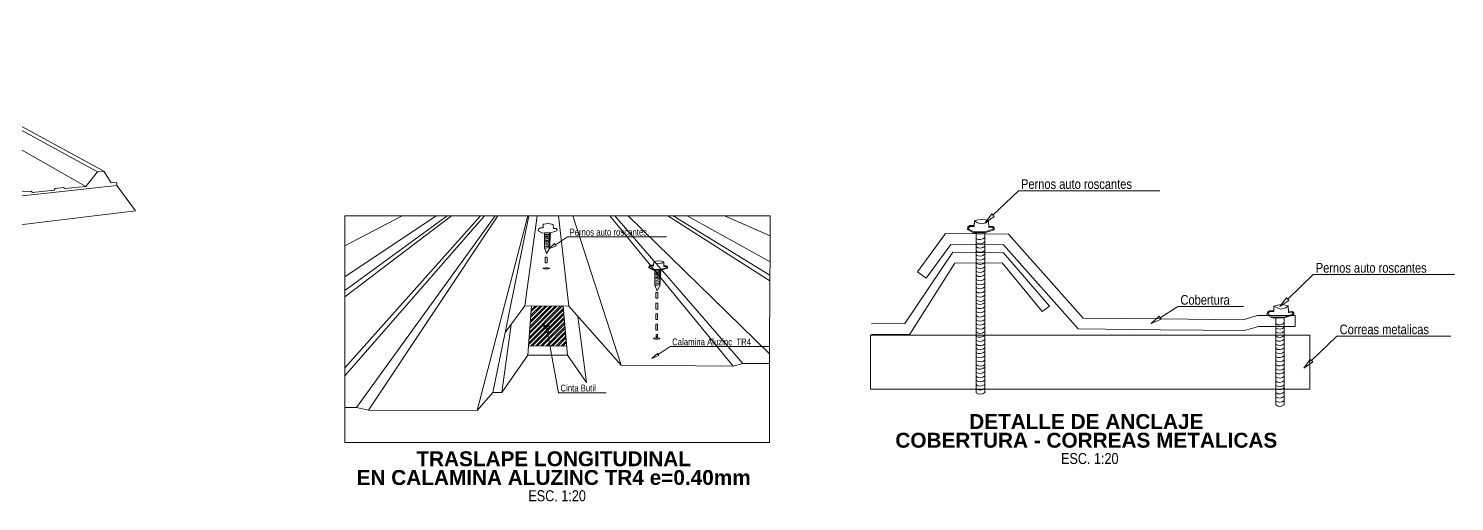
# Model space of a CAD drawing. Header units: metres. Extents: x 116.6 to 157, y -0.9 to 78.1.
# Drawn here: x 150.32 to 156.95, y 71.54 to 73.74 of the extents above; entities that cross this region are included whole.
import ezdxf
from ezdxf import colors
from ezdxf.entities.mleader import LeaderData, LeaderLine
from ezdxf.enums import TextEntityAlignment as Align
from ezdxf.math import Vec2, Vec3

# ---------------------------------------------------------------- set-up
doc = ezdxf.new("R2010")
doc.units = ezdxf.units.M
doc.layers.get('0').update_dxf_attribs({"color": 253})
doc.layers.get('Defpoints').update_dxf_attribs({"color": 30, "lineweight": 9})
for name, color, linetype, lineweight in [('-Acero techos', 252, 'Continuous', 13), ('-Acotado', 251, 'Continuous', 5), ('-Textos', 7, 'Continuous', 20)]:
    doc.layers.add(name, color=color, linetype=linetype, lineweight=lineweight)
doc.layers.add('G-TEXTOS-TITULOS', color=4, linetype='Continuous')
doc.styles.add('-Arial Narrow', font='ARIALN.TTF')
doc.styles.add('25-TITULO', font='arialbd.ttf', dxfattribs={"height": 0.1})
doc.dimstyles.new('Esc 1_25', dxfattribs={"dimscale": 0.025, "dimtxt": 1.8, "dimasz": 1, "dimexe": 1, "dimexo": 2, "dimgap": 0.45, "dimtad": 2, "dimtih": 1, "dimtoh": 1, "dimzin": 4, "dimdsep": 46, "dimtxsty": '-Arial Narrow', "dimblk": 'ARCHTICK', "dimcen": 1, "dimdle": 1, "dimclrd": 256, "dimclre": 256, "dimclrt": 7, "dimadec": 0, "dimazin": 0, "dimtfac": 1, "dimtix": 1, "dimtmove": 1, "dimatfit": 2, "dimldrblk": 'ARCHTICK', "dimfxl": 1, "dimtolj": 2, "dimlwd": 5, "dimlwe": 0, "dimarcsym": 0})

# ---------------------------------------------------------------- blocks, each defined once
blk = doc.blocks.new('_ArchTick')
at = {"color": 0, "linetype": 'ByBlock', "const_width": 0.15}
blk.add_lwpolyline([(-0.5, -0.5), (0.5, 0.5)], dxfattribs=at)
blk = doc.blocks.new('*D285')
at = {"layer": '-Acero techos', "lineweight": 5, "transparency": 16777216}
blk.add_line((1528.4698, 1447.2455), (1528.7099, 1447.0607), dxfattribs=at)
at = {"layer": '-Acero techos', "lineweight": 0, "transparency": 16777216}
for p, q in [((1528.4942, 1447.2362), (1528.5048, 1447.2501)), ((1528.6946, 1447.0819), (1528.7053, 1447.0957))]:
    blk.add_line(p, q, dxfattribs=at)
at = {"layer": 'Defpoints', "color": 0, "transparency": 16777216}
for p in [(1528.4637, 1447.1966), (1528.69, 1447.0759), (1528.6641, 1447.0423)]:
    blk.add_point(p, dxfattribs=at)
at = {"layer": '-Acero techos', "lineweight": 5, "transparency": 16777216, "xscale": 0.025, "yscale": 0.025, "zscale": 0.025}
for p, rotation in [((1528.4896, 1447.2303), 142.4082742678212), ((1528.69, 1447.0759), 322.4082742678212)]:
    blk.add_blockref('_ArchTick', p, dxfattribs=dict(at, rotation=rotation))
at = {"layer": '-Acero techos', "color": 7, "transparency": 16777216, "insert": (1528.6226, 1447.1957), "char_height": 0.045, "attachment_point": 5, "style": '-Arial Narrow'}
blk.add_mtext('\\A2;.25', dxfattribs=at)
blk = doc.blocks.new('*D286')
at = {"layer": '-Acero techos', "lineweight": 5, "transparency": 16777216}
blk.add_line((1528.6702, 1447.0912), (1528.9102, 1446.9064), dxfattribs=at)
at = {"layer": '-Acero techos', "lineweight": 0, "transparency": 16777216}
for p, q in [((1528.6946, 1447.0819), (1528.7053, 1447.0957)), ((1528.8949, 1446.9275), (1528.9056, 1446.9415))]:
    blk.add_line(p, q, dxfattribs=at)
at = {"layer": 'Defpoints', "color": 0, "transparency": 16777216}
for p in [(1528.6641, 1447.0423), (1528.8904, 1446.9217), (1528.8644, 1446.8879)]:
    blk.add_point(p, dxfattribs=at)
at = {"layer": '-Acero techos', "lineweight": 5, "transparency": 16777216, "xscale": 0.025, "yscale": 0.025, "zscale": 0.025}
for p, rotation in [((1528.69, 1447.0759), 142.4082742678212), ((1528.8904, 1446.9217), 322.4082742678212)]:
    blk.add_blockref('_ArchTick', p, dxfattribs=dict(at, rotation=rotation))
at = {"layer": '-Acero techos', "color": 7, "transparency": 16777216, "insert": (1528.823, 1447.0414), "char_height": 0.045, "attachment_point": 5, "style": '-Arial Narrow'}
blk.add_mtext('\\A2;.25', dxfattribs=at)
blk = doc.blocks.new('*D287')
at = {"layer": '-Acero techos', "lineweight": 5, "transparency": 16777216}
blk.add_line((1528.8706, 1446.9369), (1529.1065, 1446.7553), dxfattribs=at)
at = {"layer": '-Acero techos', "lineweight": 0, "transparency": 16777216}
for p, q in [((1528.8949, 1446.9275), (1528.9056, 1446.9415)), ((1529.1121, 1446.8035), (1529.102, 1446.7904))]:
    blk.add_line(p, q, dxfattribs=at)
at = {"layer": 'Defpoints', "color": 0, "transparency": 16777216}
for p in [(1528.8644, 1446.8879), (1529.0816, 1446.7639), (1529.0867, 1446.7705)]:
    blk.add_point(p, dxfattribs=at)
at = {"layer": '-Acero techos', "lineweight": 5, "transparency": 16777216, "xscale": 0.025, "yscale": 0.025, "zscale": 0.025}
for p, rotation in [((1528.8904, 1446.9217), 142.4082742678212), ((1529.0867, 1446.7705), 322.4082742678212)]:
    blk.add_blockref('_ArchTick', p, dxfattribs=dict(at, rotation=rotation))
at = {"layer": '-Acero techos', "color": 7, "transparency": 16777216, "insert": (1529.0213, 1446.8887), "char_height": 0.045, "attachment_point": 5, "style": '-Arial Narrow'}
blk.add_mtext('\\A2;.25', dxfattribs=at)
blk = doc.blocks.new('_ClosedBlank')
at = {"color": 0, "linetype": 'ByBlock', "lineweight": -2}
for p, q in [((-1, 0.17), (0, 0)), ((-1, 0.17), (-1, -0.17)), ((0, 0), (-1, -0.17))]:
    blk.add_line(p, q, dxfattribs=at)
blk = doc.blocks.new('calamina aluzing')
at = {"layer": '-Acero techos', "true_color": 0x000000}
h = blk.add_hatch(dxfattribs=at)
h.set_pattern_fill('ANSI32', color=18, scale=0.0003)
h.set_pattern_definition([(45, (-1530.5818128, -1446.4518815), (-0.0020205576272, 0.0020205576272), []), (45, (-1530.5804657, -1446.4518815), (-0.0020205576272, 0.0020205576272), [])])
h.paths.add_polyline_path([(-1.3562, -0.012), (-1.3261, -0.0087), (-2.2539, 0.7427), (-2.2734, 0.74)])
at = {"layer": '-Acero techos', "color": 18, "true_color": 0x000000}
for p, q in [((-1.3459, 0.0628), (-2.2894, 0.8084)), ((-1.8372, 0.8276), (-0.7516, 0.1256)), ((-0.7139, 0.1237), (-1.816, 0.8266)), ((-1.4584, 0.7958), (-0.2546, 0.1093)), ((-0.2006, 0.1778), (-1.4177, 0.8403)), ((-1.3524, -0.0361), (-2.2861, 0.7403)), ((-1.3508, -0.0217), (-2.2792, 0.7412)), ((-2.2535, 0.7446), (-1.3683, 0.0339)), ((-2.2535, 0.7446), (-1.3086, -0.0171)), ((-1.2986, 0.0628), (-2.2115, 0.7665)), ((-0.7955, 0.05), (-1.8749, 0.7755)), ((-2.8112, 0.6699), (-2.8859, 0.6657)), ((-2.769, 0.718), (-2.0138, -0.1087)), ((-1.9676, -0.1031), (-2.7347, 0.7196)), ((-2.7426, -0.1877), (-3.2653, 0.6466)), ((-2.685, -0.1831), (-3.2077, 0.6512)), ((-3.2005, 0.6397), (-3.099, 0.6497)), ((-3.099, 0.6497), (-3.0915, 0.6597)), ((-3.0915, 0.6597), (-3.0338, 0.6602)), ((-2.8149, -0.2759), (-3.3376, 0.5584)), ((-0.2546, 0.1093), (-0.2006, 0.1778)), ((-0.2006, 0.1778), (-0.1713, 0.1803)), ((-0.1713, 0.1803), (-0.1362, 0.1259)), ((-1.249, -0.0105), (-0.1099, 0.1141)), ((-0.7955, 0.05), (-0.7516, 0.1256)), ((-0.7516, 0.1256), (-0.7139, 0.1237)), ((-0.7139, 0.1237), (-0.6669, 0.0679)), ((-0.6669, 0.0679), (-0.5621, 0.0754)), ((-0.5621, 0.0754), (-0.5569, 0.0841)), ((-0.5569, 0.0841), (-0.5085, 0.0875)), ((-0.5085, 0.0875), (-0.5023, 0.0813)), ((-0.5023, 0.0813), (-0.402, 0.0925)), ((-0.402, 0.0925), (-0.3969, 0.1007)), ((-0.3969, 0.1007), (-0.3591, 0.1043)), ((-0.3591, 0.1043), (-0.3525, 0.1004)), ((-0.3525, 0.1004), (-0.2546, 0.1093)), ((-0.1362, 0.1259), (-0.1106, 0.1273)), ((-0.1099, 0.1141), (-0.1105, 0.1246)), ((-0.0234, -0.0029), (-0.1099, 0.1141)), ((-1.3683, 0.0339), (-1.3459, 0.0628)), ((-1.3445, 0.0568), (-1.3664, 0.0295)), ((-1.3459, 0.0628), (-1.2986, 0.0628)), ((-1.3035, 0.0562), (-1.3445, 0.0568)), ((-1.249, -0.0105), (-1.324, 0.0565)), ((-1.249, -0.0105), (-1.3035, 0.0562)), ((-1.2986, 0.0628), (-1.2514, 0.0032)), ((-1.2514, 0.0032), (-1.1331, 0.0151)), ((-1.1331, 0.0151), (-1.1267, 0.0232)), ((-1.1267, 0.0232), (-1.0827, 0.0273)), ((-1.0827, 0.0273), (-1.0743, 0.0218)), ((-1.0743, 0.0218), (-0.9599, 0.0308)), ((-0.9599, 0.0308), (-0.9526, 0.0383)), ((-0.9526, 0.0383), (-0.9036, 0.0412)), ((-0.9036, 0.0412), (-0.8963, 0.0373)), ((-0.8963, 0.0373), (-0.7955, 0.05)), ((-2.2371, -0.2759), (-0.0234, -0.0029)), ((-1.3086, -0.0171), (-1.3508, -0.0217)), ((-1.3086, -0.0171), (-1.2637, -0.0634)), ((-2.7815, -0.3431), (-2.8149, -0.2759)), ((-2.2371, -0.2759), (-2.7815, -0.3431))]:
    blk.add_line(p, q, dxfattribs=at)
for points in [[(-2.2535, 0.7446), (-2.306, 0.7887), (-2.2894, 0.8084), (-2.2565, 0.8094), (-2.2115, 0.7665), (-2.0036, 0.772), (-1.9971, 0.7759), (-1.9563, 0.7756), (-1.9501, 0.7716), (-1.8749, 0.7755), (-1.8372, 0.8276), (-1.816, 0.8266), (-1.7515, 0.7848), (-1.6875, 0.786), (-1.6848, 0.7878), (-1.6539, 0.7887), (-1.6488, 0.7873), (-1.575, 0.7894), (-1.5681, 0.793), (-1.5351, 0.7945), (-1.5291, 0.7928), (-1.4584, 0.7958), (-1.4177, 0.8403), (-1.3911, 0.8428), (-0.1713, 0.1803)], [(-2.8112, 0.6699), (-2.769, 0.718), (-2.7347, 0.7196), (-2.6925, 0.6743), (-2.5972, 0.6754), (-2.5912, 0.6819), (-2.559, 0.6824), (-2.5546, 0.6797), (-2.4592, 0.683), (-2.4558, 0.6884), (-2.3902, 0.689), (-2.3848, 0.6874), (-2.3253, 0.6891), (-2.2861, 0.7403), (-2.2535, 0.7446)], [(-1.6992, 0.7586), (-1.6994, 0.778), (-1.6925, 0.7781), (-1.693, 0.781), (-1.6964, 0.781), (-1.6963, 0.7865), (-1.7074, 0.7864), (-1.7074, 0.7811), (-1.7109, 0.7811), (-1.7109, 0.7774), (-1.705, 0.7774), (-1.7048, 0.7589)], [(-2.8872, 0.6675), (-2.9413, 0.6675), (-2.9519, 0.6617), (-3.0324, 0.6583)], [(-2.8149, -0.2759), (-2.7426, -0.1877), (-2.685, -0.1831), (-2.6264, -0.248), (-2.4801, -0.2315), (-2.4725, -0.2216), (-2.4172, -0.2176), (-2.4076, -0.2227), (-2.2719, -0.2076), (-2.2643, -0.1978), (-2.2132, -0.1942), (-2.206, -0.198), (-2.0729, -0.1858), (-2.8112, 0.6699)], [(-0.7768, 0.1752), (-0.7772, 0.2035), (-0.767, 0.2036), (-0.7678, 0.2078), (-0.7728, 0.2079), (-0.7725, 0.2159), (-0.7888, 0.2158), (-0.7888, 0.208), (-0.794, 0.208), (-0.7939, 0.2026), (-0.7853, 0.2026), (-0.7851, 0.1757)], [(-1.2142, 0.1212), (-1.2146, 0.1524), (-1.2034, 0.1525), (-1.2043, 0.1571), (-1.2097, 0.1572), (-1.2095, 0.166), (-1.2274, 0.1658), (-1.2273, 0.1573), (-1.233, 0.1573), (-1.233, 0.1513), (-1.2235, 0.1514), (-1.2233, 0.1218)], [(-2.0729, -0.1858), (-2.0138, -0.1087), (-1.9676, -0.1031), (-1.9087, -0.1647), (-1.7783, -0.1521), (-1.7711, -0.143), (-1.7238, -0.1377), (-1.7153, -0.1407), (-1.5904, -0.1284), (-1.582, -0.1177), (-1.4952, -0.1124), (-1.4888, -0.1171), (-1.4098, -0.1083), (-1.3524, -0.0361), (-1.3098, -0.0319), (-1.2718, -0.0712), (-1.2637, -0.0634)]]:
    blk.add_lwpolyline(points, dxfattribs=at)
blk.add_lwpolyline([(-1.3562, -0.012), (-2.2734, 0.74), (-2.2539, 0.7427), (-1.3261, -0.0087)], close=True, dxfattribs=at)
for points in [[(-2.1122, 0.6814), (-2.1127, 0.7255), (-2.0968, 0.7257), (-2.0981, 0.7322), (-2.1058, 0.7325), (-2.1055, 0.7448), (-2.1308, 0.7447), (-2.1307, 0.7326), (-2.1388, 0.7325), (-2.1388, 0.7241), (-2.1253, 0.7241), (-2.125, 0.6821, 0.40322)], [(-1.9117, 0.527), (-1.9122, 0.5712), (-1.8963, 0.5714), (-1.8976, 0.5779), (-1.9053, 0.5781), (-1.905, 0.5905), (-1.9303, 0.5903), (-1.9303, 0.5782), (-1.9384, 0.5782), (-1.9383, 0.5697), (-1.9248, 0.5698), (-1.9245, 0.5278, 0.40322)], [(-1.7114, 0.3727), (-1.712, 0.4168), (-1.6961, 0.417), (-1.6974, 0.4235), (-1.7051, 0.4237), (-1.7047, 0.4361), (-1.7301, 0.4359), (-1.73, 0.4238), (-1.7381, 0.4238), (-1.7381, 0.4153), (-1.7246, 0.4154), (-1.7243, 0.3734, 0.40322)], [(-1.5008, 0.2091), (-1.5013, 0.2533), (-1.4854, 0.2535), (-1.4867, 0.26), (-1.4944, 0.2602), (-1.4941, 0.2726), (-1.5194, 0.2724), (-1.5193, 0.2603), (-1.5274, 0.2603), (-1.5274, 0.2518), (-1.5139, 0.2519), (-1.5136, 0.2099, 0.40322)]]:
    blk.add_lwpolyline(points, format="xyb", close=True, dxfattribs=at)
for centre in [(-3.1396, 0.6087), (-2.312, 0.6527), (-1.5619, 0.0004), (-2.6613, -0.1165)]:
    blk.add_circle(centre, 0.00873, dxfattribs=at)
for centre, radius, start, end in [((-1.7019, 0.7608), 0.00342, 208.93486, 320.70105), ((-0.7808, 0.1788), 0.00535, 216.09828, 317.05121), ((-1.2186, 0.1235), 0.00495, 200.11209, 333.0374)]:
    blk.add_arc(centre, radius, start, end, dxfattribs=at)
dim = blk.add_aligned_dim(p1=(-2.1181, 0.7447), p2=(-1.9177, 0.5904), distance=0.0425, dimstyle='Esc 1_25', dxfattribs=at)
dim.commit()
dim.dimension.update_dxf_attribs({"geometry": '*D285', "text_midpoint": (-1.9592, 0.7438), "insert": (-1530.5818, -1446.4519)})
for base, p1, p2, picture, middle in [((-1.6914, 0.4698), (-1.9177, 0.5904), (-1.7174, 0.436), '*D286', (-1.7588, 0.5895)), ((-1.4951, 0.3187), (-1.7174, 0.436), (-1.5002, 0.312), '*D287', (-1.5605, 0.4368))]:
    dim = blk.add_linear_dim(base=base, p1=p1, p2=p2, angle=142.40827, dimstyle='Esc 1_25', dxfattribs=at)
    dim.commit()
    dim.dimension.update_dxf_attribs({"geometry": picture, "text_midpoint": middle, "insert": (-1530.5818, -1446.4519)})

msp = doc.modelspace()

# ---------------------------------------------------------------- hatches: boundary and pattern name
at = {"layer": '-Acero techos', "true_color": 0x000000}
h = msp.add_hatch(dxfattribs=at)
h.set_pattern_fill('ANSI32', color=18, scale=0.00175)
h.set_pattern_definition([(45, (-919.687619, -939.942896), (-0.01178658616, 0.01178658616), []), (45, (-919.679761, -939.942896), (-0.01178658616, 0.01178658616), [])])
h.paths.add_polyline_path([(152.6594, 72.4517), (152.6456, 72.2664), (152.8233, 72.2653), (152.8073, 72.4507)])

# ---------------------------------------------------------------- linework, layer by layer
at = {"layer": '-Acero techos', "color": 18, "true_color": 0x000000}
for p, q in [((151.792, 72.1278), (152.4419, 72.8711)), ((151.792, 72.5871), (151.792, 72.8711)), ((151.792, 72.7313), (152.0583, 72.8711)), ((151.792, 72.5871), (152.2168, 72.8711)), ((151.792, 72.4944), (152.2882, 72.8711)), ((151.792, 72.5232), (152.2673, 72.8711)), ((151.792, 72.1645), (152.4223, 72.8711)), ((153.7699, 72.8711), (151.792, 72.8711)), ((151.8456, 71.9796), (152.4907, 72.8711)), ((151.9016, 71.9683), (152.5035, 72.8711)), ((152.408, 71.9671), (152.6435, 72.8711)), ((152.5373, 72.328), (152.6473, 72.8711)), ((152.6286, 72.4519), (152.687, 72.8711)), ((152.8337, 72.4505), (152.7849, 72.8711)), ((153.0766, 72.1768), (152.8524, 72.8711)), ((153.5976, 72.1721), (153.0237, 72.8711)), ((153.6428, 72.1854), (153.0471, 72.8711)), ((153.7672, 72.2295), (153.1102, 72.8711)), ((153.7685, 72.5692), (153.2939, 72.8711)), ((153.7686, 72.5953), (153.3195, 72.8711)), ((153.7706, 72.6564), (153.3847, 72.8711)), ((153.7702, 72.7779), (153.5568, 72.8711)), ((153.7706, 72.6564), (153.7699, 72.8711)), ((154.7276, 72.7917), (154.7675, 72.7919)), ((154.7276, 72.7917), (154.7276, 72.0491)), ((154.7675, 72.7919), (154.7675, 72.0498)), ((154.6199, 72.7022), (154.3968, 72.37)), ((154.8552, 72.699), (154.6199, 72.7022)), ((155.0688, 72.4513), (154.8552, 72.699)), ((153.7686, 72.5953), (153.7706, 72.6564)), ((154.4195, 72.3202), (154.6294, 72.6507)), ((154.6294, 72.6507), (154.8481, 72.6521)), ((154.8481, 72.6521), (155.0341, 72.4258)), ((151.792, 72.5232), (151.792, 72.5871)), ((153.7672, 72.2295), (153.7685, 72.5692)), ((153.7685, 72.5692), (153.7686, 72.5953)), ((154.4547, 72.6108), (154.495, 72.5811)), ((151.792, 72.4944), (151.792, 72.5232)), ((151.792, 72.1645), (151.792, 72.4944)), ((152.6424, 72.2235), (152.6594, 72.4517)), ((152.8269, 72.2235), (152.8073, 72.4507)), ((155.0688, 72.4513), (155.0341, 72.4258)), ((152.5217, 72.0506), (152.5651, 72.3658)), ((152.9158, 72.0961), (152.8758, 72.403)), ((154.3968, 72.37), (154.2413, 72.3686)), ((156.1208, 72.396), (156.1607, 72.3961)), ((156.1208, 72.396), (156.1208, 71.9925)), ((156.1607, 72.3961), (156.1607, 71.9932)), ((156.2117, 72.357), (156.2117, 72.407)), ((152.4801, 72.0506), (152.5373, 72.328)), ((154.2372, 72.3155), (154.2372, 72.0655)), ((154.2413, 72.3186), (154.4195, 72.3202)), ((156.2802, 72.3155), (156.2802, 72.0655)), ((153.7672, 72.1854), (153.7672, 72.2295)), ((151.792, 72.1278), (151.792, 72.1645)), ((153.7672, 72.1854), (153.7672, 71.8176)), ((151.792, 71.9796), (151.792, 72.1278)), ((156.2802, 72.0655), (154.2372, 72.0655)), ((151.792, 71.8176), (151.792, 71.9796)), ((153.7672, 71.8176), (151.792, 71.8176))]:
    msp.add_line(p, q, dxfattribs=at)
for points in [[(152.7146, 72.8312), (152.7387, 72.8344), (152.7609, 72.8302), (152.7618, 72.811), (152.7747, 72.8116), (152.779, 72.807), (152.7784, 72.8005), (152.7481, 72.7909), (152.7117, 72.7907), (152.6917, 72.8015), (152.6937, 72.8101), (152.6999, 72.8141), (152.7142, 72.8145)], [(154.7197, 72.8469), (154.7361, 72.8519), (154.7541, 72.854), (154.771, 72.8516), (154.7859, 72.848), (154.7872, 72.8206), (154.8055, 72.8214), (154.8117, 72.8149), (154.8109, 72.8056), (154.7675, 72.7919), (154.7155, 72.7917), (154.687, 72.807), (154.6898, 72.8194), (154.6987, 72.825), (154.7192, 72.8256)], [(154.7197, 72.8469), (154.7346, 72.8383), (154.7522, 72.8332), (154.7743, 72.8386), (154.7859, 72.848), (154.7872, 72.8163), (154.8038, 72.8171), (154.8072, 72.8134), (154.8068, 72.8088), (154.7669, 72.7961), (154.7166, 72.7959), (154.6919, 72.8092), (154.6936, 72.8167), (154.7, 72.8207), (154.7191, 72.8216)], [(152.7481, 72.7909), (152.7437, 72.7189), (152.7299, 72.6952), (152.7204, 72.7214), (152.7201, 72.7908)], [(152.7236, 72.6782), (152.7325, 72.6782), (152.7325, 72.6518), (152.7236, 72.6518)], [(153.2284, 72.6566), (153.2398, 72.6601), (153.2525, 72.6616), (153.2643, 72.6599), (153.2747, 72.6574), (153.2756, 72.6382), (153.2885, 72.6388), (153.2928, 72.6342), (153.2922, 72.6277), (153.2619, 72.6181), (153.2255, 72.6179), (153.2055, 72.6287), (153.2075, 72.6373), (153.2137, 72.6412), (153.228, 72.6417)], [(153.2284, 72.6566), (153.2388, 72.6506), (153.2512, 72.647), (153.2666, 72.6508), (153.2747, 72.6574), (153.2756, 72.6352), (153.2872, 72.6357), (153.2897, 72.6331), (153.2894, 72.6299), (153.2614, 72.6211), (153.2262, 72.6209), (153.2089, 72.6302), (153.2101, 72.6355), (153.2146, 72.6383), (153.228, 72.6389)], [(153.2619, 72.6181), (153.2575, 72.5461), (153.2437, 72.5224), (153.2342, 72.5486), (153.2339, 72.618)], [(153.2386, 72.5143), (153.2475, 72.5143), (153.2475, 72.4878), (153.2386, 72.4878)], [(152.8073, 72.4507), (152.8233, 72.2653), (152.6456, 72.2664), (152.6594, 72.4517)], [(153.2377, 72.4154), (153.2466, 72.4154), (153.2466, 72.389), (153.2377, 72.389)], [(153.2386, 72.4642), (153.2475, 72.4642), (153.2475, 72.4377), (153.2386, 72.4377)], [(156.1128, 72.4511), (156.1292, 72.4562), (156.1473, 72.4583), (156.1641, 72.4558), (156.179, 72.4523), (156.1803, 72.4248), (156.1987, 72.4257), (156.2048, 72.4192), (156.204, 72.4099), (156.1607, 72.3961), (156.1087, 72.3959), (156.0801, 72.4113), (156.083, 72.4236), (156.0919, 72.4292), (156.1124, 72.4299)], [(156.1128, 72.4511), (156.1277, 72.4425), (156.1454, 72.4375), (156.1675, 72.4429), (156.179, 72.4523), (156.1803, 72.4205), (156.1969, 72.4213), (156.2004, 72.4176), (156.2, 72.4131), (156.16, 72.4004), (156.1098, 72.4002), (156.085, 72.4135), (156.0868, 72.421), (156.0932, 72.425), (156.1123, 72.4258)], [(153.2377, 72.3667), (153.2466, 72.3667), (153.2466, 72.3402), (153.2377, 72.3402)], [(153.2393, 72.3187), (153.2467, 72.3187), (153.2467, 72.3091), (153.2393, 72.3091)]]:
    msp.add_lwpolyline(points, close=True, dxfattribs=at)
for points in [[(155.585, 72.3916), (155.2251, 72.3948), (154.8781, 72.7858), (154.5852, 72.7878), (154.4547, 72.6108)], [(155.5846, 72.3416), (155.2025, 72.345), (154.8555, 72.736), (154.6103, 72.7377), (154.495, 72.5811)], [(153.7672, 72.1854), (153.6428, 72.1854), (153.5976, 72.1721), (153.0766, 72.1768), (152.8337, 72.4505), (152.6286, 72.4519), (152.5373, 72.328)], [(156.2117, 72.357), (156.0412, 72.357), (155.9763, 72.338), (155.5846, 72.3416)], [(156.2117, 72.407), (156.0341, 72.407), (155.9694, 72.3881), (155.585, 72.3916)], [(154.2372, 72.3155), (155.5846, 72.3155)], [(155.5846, 72.3155), (156.2802, 72.3155)], [(152.9158, 72.0961), (152.8269, 72.2235), (152.6424, 72.2235), (152.5217, 72.0506), (152.4801, 72.0506), (152.408, 71.9671), (151.9016, 71.9683), (151.8456, 71.9796), (151.792, 71.9796)]]:
    msp.add_lwpolyline(points, dxfattribs=at)
for centre, radius, start, end in [((152.7312, 72.8051), 0.0221, 239.97577, 319.77096), ((152.731, 72.8017), 0.0221, 240.63813, 319.77096), ((152.7307, 72.796), 0.0221, 241.73784, 319.77096), ((152.7303, 72.7904), 0.0221, 242.79463, 319.77096), ((152.73, 72.7845), 0.0221, 243.89267, 319.77096), ((152.7296, 72.7781), 0.0221, 245.08357, 319.77096), ((152.7292, 72.772), 0.0221, 246.21378, 319.77096), ((152.7288, 72.7657), 0.0221, 247.36059, 319.77096), ((154.7452, 72.7897), 0.0299, 234.07252, 318.4585), ((154.7457, 72.7703), 0.0299, 232.85194, 317.00049), ((152.7283, 72.7578), 0.0221, 248.77965, 319.77096), ((152.7279, 72.7499), 0.0221, 250.18849, 319.77096), ((152.7274, 72.7429), 0.0221, 251.43896, 319.77096), ((154.7462, 72.7508), 0.0299, 231.61133, 315.58123), ((154.7467, 72.7314), 0.0299, 230.34905, 314.19699), ((154.7452, 72.7136), 0.0299, 234.07252, 318.4585), ((153.245, 72.6323), 0.0221, 239.97577, 319.77096), ((153.2448, 72.6289), 0.0221, 240.63813, 319.77096), ((154.7467, 72.6554), 0.0299, 229.0633, 314.19699), ((154.7457, 72.6942), 0.0299, 232.85194, 317.00049), ((154.7462, 72.6748), 0.0299, 231.61133, 315.58123), ((154.7452, 72.6376), 0.0299, 234.07252, 318.4585), ((153.2445, 72.6232), 0.0221, 241.73784, 319.77096), ((153.2441, 72.6176), 0.0221, 242.79463, 319.77096), ((153.2438, 72.6117), 0.0221, 243.89267, 319.77096), ((153.2434, 72.6053), 0.0221, 245.08357, 319.77096), ((153.243, 72.5991), 0.0221, 246.21378, 319.77096), ((153.2426, 72.5929), 0.0221, 247.36059, 319.77096), ((153.2421, 72.585), 0.0221, 248.77965, 319.77096), ((153.2417, 72.5771), 0.0221, 250.18849, 319.77096), ((153.2412, 72.5701), 0.0221, 251.43896, 319.77096), ((154.7467, 72.5793), 0.0299, 229.0633, 314.19699), ((154.7457, 72.6181), 0.0299, 232.85194, 317.00049), ((154.7462, 72.5987), 0.0299, 231.61133, 315.58123), ((154.7462, 72.5227), 0.0299, 229.0633, 315.58123), ((154.7467, 72.5032), 0.0299, 229.0633, 314.19699), ((154.7452, 72.5615), 0.0299, 234.07252, 318.4585), ((154.7457, 72.5421), 0.0299, 232.85194, 317.00049), ((154.7452, 72.4885), 0.0299, 234.07252, 318.4585), ((154.7457, 72.4691), 0.0299, 232.85194, 317.00049), ((154.7462, 72.4497), 0.0299, 231.61133, 315.58123), ((154.7467, 72.4303), 0.0299, 229.0633, 314.19699), ((154.7472, 72.4108), 0.0299, 229.0633, 312.84453), ((154.7457, 72.393), 0.0299, 232.85194, 317.00049), ((154.7462, 72.3736), 0.0299, 231.61133, 315.58123), ((156.1383, 72.3939), 0.0299, 234.07252, 318.4585), ((156.1388, 72.3745), 0.0299, 232.85194, 317.00049), ((154.7467, 72.3542), 0.0299, 229.0633, 314.19699), ((154.7452, 72.3364), 0.0299, 234.07252, 318.4585), ((154.7457, 72.317), 0.0299, 232.85194, 317.00049), ((156.1393, 72.3551), 0.0299, 231.61133, 315.58123), ((156.1399, 72.3357), 0.0299, 230.34905, 314.19699), ((156.1383, 72.3179), 0.0299, 234.07252, 318.4585), ((154.7467, 72.2781), 0.0299, 229.0633, 314.19699), ((154.7462, 72.2976), 0.0299, 231.61133, 315.58123), ((154.7452, 72.2603), 0.0299, 234.07252, 318.4585), ((154.7457, 72.2409), 0.0299, 232.85194, 317.00049), ((156.1399, 72.2596), 0.0299, 229.0633, 314.19699), ((156.1388, 72.2985), 0.0299, 232.85194, 317.00049), ((156.1393, 72.279), 0.0299, 231.61133, 315.58123), ((156.1383, 72.2418), 0.0299, 234.07252, 318.4585), ((154.7462, 72.2215), 0.0299, 229.0633, 315.58123), ((154.7467, 72.2021), 0.0299, 229.0633, 314.19699), ((154.7452, 72.1874), 0.0299, 234.07252, 318.4585), ((154.7457, 72.1679), 0.0299, 232.85194, 317.00049), ((156.1399, 72.1836), 0.0299, 229.0633, 314.19699), ((156.1388, 72.2224), 0.0299, 232.85194, 317.00049), ((156.1393, 72.203), 0.0299, 231.61133, 315.58123), ((154.7467, 72.1291), 0.0299, 229.0633, 314.19699), ((154.7462, 72.1485), 0.0299, 231.61133, 315.58123), ((154.7472, 72.1097), 0.0299, 229.0633, 312.84453), ((156.1393, 72.1269), 0.0299, 229.0633, 315.58123), ((156.1399, 72.1075), 0.0299, 229.0633, 314.19699), ((156.1383, 72.1658), 0.0299, 234.07252, 318.4585), ((156.1388, 72.1463), 0.0299, 232.85194, 317.00049), ((154.7467, 72.0911), 0.0299, 229.0633, 314.19699), ((154.7472, 72.0717), 0.0299, 229.0633, 312.84453), ((156.1383, 72.0928), 0.0299, 234.07252, 318.4585), ((156.1388, 72.0733), 0.0299, 232.85194, 317.00049), ((156.1393, 72.0539), 0.0299, 231.61133, 315.58123), ((156.1399, 72.0345), 0.0299, 229.0633, 314.19699), ((156.1404, 72.0151), 0.0299, 229.0633, 312.84453)]:
    msp.add_arc(centre, radius, start, end, dxfattribs=at)
for centre in [(152.7286, 72.6262), (152.7286, 72.3587), (153.2425, 72.3006)]:
    msp.add_ellipse(centre, major_axis=(0.0147, 0), ratio=0.186703, dxfattribs=at)

# ---------------------------------------------------------------- block references
msp.add_blockref('calamina aluzing', (150.8421, 72.8973), dxfattribs=at)

# ---------------------------------------------------------------- texts
at = {"layer": '-Textos', "style": '-Arial Narrow'}
for p in [(155.2562, 71.7434), (152.7791, 71.5704)]:
    msp.add_text('ESC. 1:20', height=0.05122, dxfattribs=at).set_placement(p, align=Align.MIDDLE_CENTER)
at = {"layer": 'G-TEXTOS-TITULOS', "color": 219, "true_color": 0x642165, "style": '25-TITULO'}
for s, p in [('DETALLE DE ANCLAJE', (155.2401, 71.9152)), ('COBERTURA - CORREAS METALICAS', (155.2401, 71.8283)), ('TRASLAPE LONGITUDINAL', (152.7631, 71.7421)), ('EN CALAMINA ALUZINC TR4 e=0.40mm', (152.7631, 71.6553))]:
    msp.add_text(s, height=0.069141, dxfattribs=at).set_placement(p, align=Align.MIDDLE_CENTER)

# ---------------------------------------------------------------- leaders
at = {"layer": '-Acotado', "ltscale": 0.009}
ml = msp.add_multileader_mtext('Standard', dxfattribs=at)
ml.set_content('Pernos auto roscantes', color=7, style='-Arial Narrow')
ml.set_leader_properties(color=7, linetype='ByLayer', lineweight=0)
ml.set_arrow_properties(name='CLOSEDBLANK')
ml.build(insert=Vec2(0, 0))
ml.multileader.update_dxf_attribs({"has_dogleg": 0, "text_left_attachment_type": 6, "text_right_attachment_type": 6, "dogleg_length": 0, "arrow_head_size": 0.05, "scale": 0.025})
ctx = ml.context
ctx.base_point, ctx.scale, ctx.char_height, ctx.arrow_head_size, ctx.landing_gap_size, ctx.plane_origin = Vec3(154.924, 72.9866), 0.025, 0.045, 0.05, 0.0125, Vec3(154.7701, 72.8384)
ctx.left_attachment, ctx.right_attachment = 6, 6
notes = []
notes.append((ctx, [(0, (1, 1, 0), (154.924, 72.9866), (1, 0), 0, [(0, [(154.7701, 72.8384)], 0, [])])]))
ctx.mtext.insert, ctx.mtext.flow_direction = Vec3(154.9365, 73.0406), 5
ml = msp.add_multileader_mtext('Standard', dxfattribs=at)
ml.set_content('Pernos auto roscantes', color=7, style='-Arial Narrow')
ml.set_leader_properties(color=7, linetype='Continuous', lineweight=0)
ml.set_arrow_properties(name='CLOSEDBLANK')
ml.build(insert=Vec2(0, 0))
ml.multileader.update_dxf_attribs({"has_dogleg": 0, "text_left_attachment_type": 6, "text_right_attachment_type": 6, "dogleg_length": 0, "arrow_head_size": 0.035, "scale": 0.025})
ctx = ml.context
ctx.base_point, ctx.scale, ctx.char_height, ctx.arrow_head_size, ctx.landing_gap_size, ctx.plane_origin = Vec3(152.8279, 72.7726), 0.025, 0.0315, 0.035, 0.00875, Vec3(153.2829, 73.1233)
ctx.left_attachment, ctx.right_attachment = 6, 6
notes.append((ctx, [(0, (1, 1, 0), (152.8279, 72.7726), (1, 0), 0, [(0, [(152.7414, 72.7177)], 0, [])])]))
ctx.mtext.insert, ctx.mtext.flow_direction = Vec3(152.8366, 72.8104), 5
ml = msp.add_multileader_mtext('Standard', dxfattribs=at)
ml.set_content('Pernos auto roscantes', color=7, style='-Arial Narrow')
ml.set_leader_properties(color=7, linetype='ByLayer', lineweight=0)
ml.set_arrow_properties(name='CLOSEDBLANK')
ml.build(insert=Vec2(0, 0))
ml.multileader.update_dxf_attribs({"has_dogleg": 0, "text_left_attachment_type": 6, "text_right_attachment_type": 6, "dogleg_length": 0, "arrow_head_size": 0.05, "scale": 0.025})
ctx = ml.context
ctx.base_point, ctx.scale, ctx.char_height, ctx.arrow_head_size, ctx.landing_gap_size, ctx.plane_origin = Vec3(156.2946, 72.5974), 0.025, 0.045, 0.05, 0.0125, Vec3(156.1406, 72.4492)
ctx.left_attachment, ctx.right_attachment = 6, 6
notes.append((ctx, [(0, (1, 1, 0), (156.2946, 72.5974), (1, 0), 0, [(0, [(156.1406, 72.4492)], 0, [])])]))
ctx.mtext.insert, ctx.mtext.flow_direction = Vec3(156.3071, 72.6514), 5
ml = msp.add_multileader_mtext('Standard', dxfattribs=at)
ml.set_content('Cobertura', color=7, style='-Arial Narrow')
ml.set_leader_properties(color=7, linetype='Continuous', lineweight=0)
ml.set_arrow_properties(name='CLOSEDBLANK')
ml.build(insert=Vec2(0, 0))
ml.multileader.update_dxf_attribs({"has_dogleg": 0, "text_left_attachment_type": 6, "text_right_attachment_type": 6, "dogleg_length": 0, "arrow_head_size": 0.05, "scale": 0.025})
ctx = ml.context
ctx.base_point, ctx.scale, ctx.char_height, ctx.arrow_head_size, ctx.landing_gap_size, ctx.plane_origin = Vec3(155.6654, 72.4487), 0.025, 0.045, 0.05, 0.0125, Vec3(156.3154, 72.9496)
ctx.left_attachment, ctx.right_attachment = 6, 6
notes.append((ctx, [(0, (1, 1, 0), (155.6654, 72.4487), (1, 0), 0, [(0, [(155.5419, 72.3702)], 0, [])])]))
ctx.mtext.insert, ctx.mtext.flow_direction = Vec3(155.6779, 72.5027), 5
ml = msp.add_multileader_mtext('Standard', dxfattribs=at)
ml.set_content('Cinta Butil', color=7, style='-Arial Narrow')
ml.set_leader_properties(color=7, linetype='Continuous', lineweight=0)
ml.set_arrow_properties(name='CLOSEDBLANK')
ml.build(insert=Vec2(0, 0))
ml.multileader.update_dxf_attribs({"has_dogleg": 0, "text_left_attachment_type": 6, "text_right_attachment_type": 6, "dogleg_length": 0, "arrow_head_size": 0.035, "scale": 0.025})
ctx = ml.context
ctx.base_point, ctx.scale, ctx.char_height, ctx.arrow_head_size, ctx.landing_gap_size, ctx.plane_origin = Vec3(152.7859, 72.0485), 0.025, 0.0315, 0.035, 0.00875, Vec3(153.2693, 72.7687)
ctx.left_attachment, ctx.right_attachment = 6, 6
notes.append((ctx, [(0, (1, 1, 0), (152.7859, 72.0485), (1, 0), 0, [(0, [(152.7278, 72.3631)], 0, [])])]))
ctx.mtext.insert, ctx.mtext.flow_direction = Vec3(152.7946, 72.0863), 5
ml = msp.add_multileader_mtext('Standard', dxfattribs=at)
ml.set_content('Correas metalicas', color=7, style='-Arial Narrow')
ml.set_leader_properties(color=7, linetype='ByLayer', lineweight=0)
ml.set_arrow_properties(name='CLOSEDBLANK')
ml.build(insert=Vec2(0, 0))
ml.multileader.update_dxf_attribs({"has_dogleg": 0, "text_left_attachment_type": 6, "text_right_attachment_type": 6, "dogleg_length": 0, "arrow_head_size": 0.05, "scale": 0.025})
ctx = ml.context
ctx.base_point, ctx.scale, ctx.char_height, ctx.arrow_head_size, ctx.landing_gap_size, ctx.plane_origin = Vec3(156.4056, 72.3114), 0.025, 0.045, 0.05, 0.0125, Vec3(156.2516, 72.1632)
ctx.left_attachment, ctx.right_attachment = 6, 6
notes.append((ctx, [(0, (1, 1, 0), (156.4056, 72.3114), (1, 0), 0, [(0, [(156.2516, 72.1632)], 0, [])])]))
ctx.mtext.insert, ctx.mtext.flow_direction = Vec3(156.4181, 72.3654), 5
ml = msp.add_multileader_mtext('Standard', dxfattribs=at)
ml.set_content('Calamina Aluzinc  TR4 ', color=7, style='-Arial Narrow')
ml.set_leader_properties(color=7, linetype='Continuous', lineweight=0)
ml.set_arrow_properties(name='CLOSEDBLANK')
ml.build(insert=Vec2(0, 0))
ml.multileader.update_dxf_attribs({"has_dogleg": 0, "text_left_attachment_type": 6, "text_right_attachment_type": 6, "dogleg_length": 0, "arrow_head_size": 0.035, "scale": 0.025})
ctx = ml.context
ctx.base_point, ctx.scale, ctx.char_height, ctx.arrow_head_size, ctx.landing_gap_size, ctx.plane_origin = Vec3(153.3055, 72.2629), 0.025, 0.0315, 0.035, 0.00875, Vec3(153.7605, 72.6136)
ctx.left_attachment, ctx.right_attachment = 6, 6
notes.append((ctx, [(0, (1, 1, 0), (153.3055, 72.2629), (1, 0), 0, [(0, [(153.219, 72.208)], 0, [])])]))
ctx.mtext.insert, ctx.mtext.flow_direction = Vec3(153.3142, 72.3007), 5
for ctx, leaders in notes:
    for number, flags, end, landing, length, lines in leaders:
        leader = LeaderData()
        leader.index, (leader.has_last_leader_line, leader.has_dogleg_vector, leader.attachment_direction) = number, flags
        leader.last_leader_point, leader.dogleg_vector, leader.dogleg_length = Vec3(end), Vec3(landing), length
        for number, points, colour, breaks in lines:
            line = LeaderLine()
            line.index, line.vertices, line.color, line.breaks = number, Vec3.list(points), colors.encode_raw_color(colour), breaks
            leader.lines.append(line)
        ctx.leaders.append(leader)

doc.saveas('drawing.dxf')
